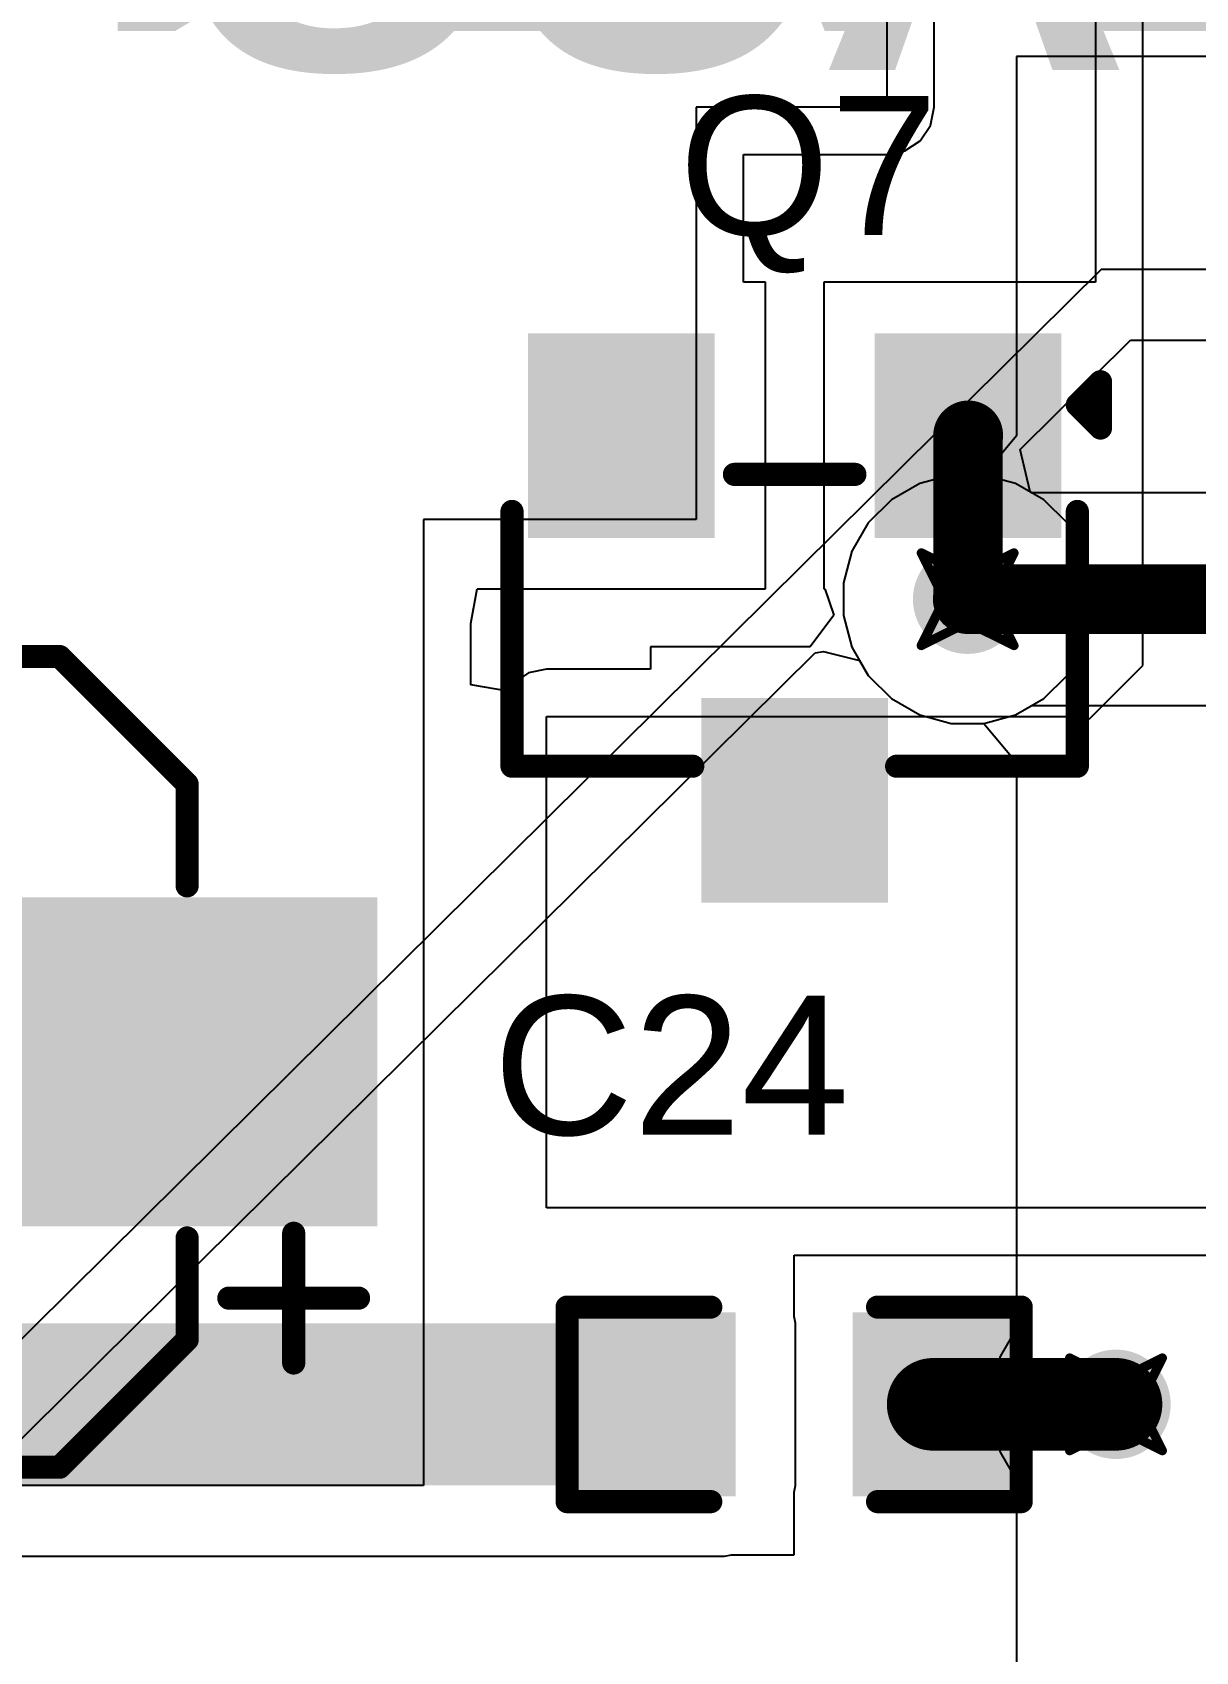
# Model space of a CAD drawing. Header units: inches. Extents: x -36 to 349, y -11 to 240.
# Drawn here: x 1.32 to 7.7, y 102.73 to 111.61 of the extents above; entities that cross this region are included whole.
import ezdxf

# ---------------------------------------------------------------- set-up
doc = ezdxf.new("R2010")
doc.units = ezdxf.units.IN
for name, color, linetype in [('Bottom Layer', 5, 'Continuous'), ('Drill Drawing', 1, 'Continuous'), ('Layer 1', 16, 'Continuous'), ('Layer 2', 76, 'Continuous'), ('Top Layer', 1, 'Continuous'), ('Top Overlay', 2, 'Continuous'), ('Top Paste', 8, 'Continuous'), ('Top Solder', 216, 'Continuous'), ('Via Holes', 16, 'Continuous')]:
    doc.layers.add(name, color=color, linetype=linetype)
doc.styles.add('Arial', font='', dxfattribs={"height": 0.2})
doc.styles.add('Arial Black_Bold', font='', dxfattribs={"height": 0.2})
doc.styles.get('Arial').set_extended_font_data('Arial')
doc.styles.get('Arial Black_Bold').set_extended_font_data('Arial Black', bold=True)

# ---------------------------------------------------------------- blocks, each defined once
blk = doc.blocks.new('SOT_23_303')
at = {"layer": 'Top Layer'}
for points in [[(-0.41, 1.46), (0.41, 1.46), (0.41, 0.54), (-0.41, 0.54)], [(-1.36, -0.54), (-0.54, -0.54), (-0.54, -1.46), (-1.36, -1.46)], [(0.54, -0.54), (1.36, -0.54), (1.36, -1.46), (0.54, -1.46)]]:
    blk.add_hatch(color=1, dxfattribs=at).paths.add_polyline_path(points)
at = {"layer": 'Top Paste'}
for points in [[(-0.41, 1.46), (0.41, 1.46), (0.41, 0.54), (-0.41, 0.54)], [(-1.36, -0.54), (-0.54, -0.54), (-0.54, -1.46), (-1.36, -1.46)], [(0.54, -0.54), (1.36, -0.54), (1.36, -1.46), (0.54, -1.46)]]:
    blk.add_hatch(color=8, dxfattribs=at).paths.add_polyline_path(points)
at = {"layer": 'Top Solder'}
for points in [[(-0.5116, 1.5616), (0.5116, 1.5616), (0.5116, 0.4384), (-0.5116, 0.4384)], [(-1.4616, -0.4384), (-0.4384, -0.4384), (-0.4384, -1.5616), (-1.4616, -1.5616)], [(0.4384, -0.4384), (1.4616, -0.4384), (1.4616, -1.5616), (0.4384, -1.5616)]]:
    blk.add_hatch(color=216, dxfattribs=at).paths.add_polyline_path(points)
at = {"layer": 'Top Overlay'}
for points in [[(-0.5588, 0.8128, 0.127, 0.127, 0), (-1.5494, 0.8128, 0.127, 0.127, 0)], [(-1.5494, 0.8128, 0.127, 0.127, 0), (-1.5494, -0.5842, 0.127, 0.127, 0)], [(1.5494, 0.8128, 0.127, 0.127, 0), (0.5588, 0.8128, 0.127, 0.127, 0)], [(1.5494, 0.8128, 0.127, 0.127, 0), (1.5494, -0.5842, 0.127, 0.127, 0)], [(0.3302, -0.7874, 0.127, 0.127, 0), (-0.3302, -0.7874, 0.127, 0.127, 0)], [(-1.6764, -1.0414, 0.127, 0.127, 0), (-1.6764, -1.2954, 0.127, 0.127, 0)], [(-1.5494, -1.1684, 0.127, 0.127, 0), (-1.6764, -1.0414, 0.127, 0.127, 0)], [(-1.5494, -1.1684, 0.127, 0.127, 0), (-1.6764, -1.2954, 0.127, 0.127, 0)]]:
    blk.add_lwpolyline(points, format="xyseb", dxfattribs=at)
for points in [[(-1.5811, 0.8128, 0.0635, 0.0635, 1), (-1.5176, 0.8128, 0.0635, 0.0635, 1)], [(-1.5811, 0.8128, 0.0635, 0.0635, 1), (-1.5176, 0.8128, 0.0635, 0.0635, 1)], [(-0.5905, 0.8128, 0.0635, 0.0635, 1), (-0.527, 0.8128, 0.0635, 0.0635, 1)], [(0.5271, 0.8128, 0.0635, 0.0635, 1), (0.5906, 0.8128, 0.0635, 0.0635, 1)], [(1.5177, 0.8128, 0.0635, 0.0635, 1), (1.5812, 0.8128, 0.0635, 0.0635, 1)], [(1.5177, 0.8128, 0.0635, 0.0635, 1), (1.5812, 0.8128, 0.0635, 0.0635, 1)], [(-1.5811, -0.5842, 0.0635, 0.0635, 1), (-1.5176, -0.5842, 0.0635, 0.0635, 1)], [(1.5177, -0.5842, 0.0635, 0.0635, 1), (1.5812, -0.5842, 0.0635, 0.0635, 1)], [(-0.3619, -0.7874, 0.0635, 0.0635, 1), (-0.2984, -0.7874, 0.0635, 0.0635, 1)], [(0.2985, -0.7874, 0.0635, 0.0635, 1), (0.362, -0.7874, 0.0635, 0.0635, 1)], [(-1.7081, -1.0414, 0.0635, 0.0635, 1), (-1.6446, -1.0414, 0.0635, 0.0635, 1)], [(-1.7081, -1.0414, 0.0635, 0.0635, 1), (-1.6446, -1.0414, 0.0635, 0.0635, 1)], [(-1.5811, -1.1684, 0.0635, 0.0635, 1), (-1.5176, -1.1684, 0.0635, 0.0635, 1)], [(-1.5811, -1.1684, 0.0635, 0.0635, 1), (-1.5176, -1.1684, 0.0635, 0.0635, 1)], [(-1.7081, -1.2954, 0.0635, 0.0635, 1), (-1.6446, -1.2954, 0.0635, 0.0635, 1)], [(-1.7081, -1.2954, 0.0635, 0.0635, 1), (-1.6446, -1.2954, 0.0635, 0.0635, 1)]]:
    blk.add_lwpolyline(points, format="xyseb", close=True, dxfattribs=at)
blk = doc.blocks.new('C___0603_481')
at = {"layer": 'Top Layer'}
for points in [[(-0.381, 0.4445), (-0.381, -0.4445), (-1.143, -0.4445), (-1.143, 0.4445)], [(1.143, 0.4445), (1.143, -0.4445), (0.381, -0.4445), (0.381, 0.4445)]]:
    blk.add_hatch(color=1, dxfattribs=at).paths.add_polyline_path(points)
at = {"layer": 'Top Paste'}
for points in [[(-0.381, 0.4445), (-0.381, -0.4445), (-1.143, -0.4445), (-1.143, 0.4445)], [(1.143, 0.4445), (1.143, -0.4445), (0.381, -0.4445), (0.381, 0.4445)]]:
    blk.add_hatch(color=8, dxfattribs=at).paths.add_polyline_path(points)
at = {"layer": 'Top Solder'}
for points in [[(-0.321, 0.5045), (-0.321, -0.5045), (-1.203, -0.5045), (-1.203, 0.5045)], [(1.203, 0.5045), (1.203, -0.5045), (0.321, -0.5045), (0.321, 0.5045)]]:
    blk.add_hatch(color=216, dxfattribs=at).paths.add_polyline_path(points)
at = {"layer": 'Top Overlay'}
for points in [[(-1.2446, 0.5334, 0.127, 0.127, 0), (-1.2446, -0.5334, 0.127, 0.127, 0)], [(-0.4572, 0.5334, 0.127, 0.127, 0), (-1.2446, 0.5334, 0.127, 0.127, 0)], [(1.2446, 0.5334, 0.127, 0.127, 0), (0.4572, 0.5334, 0.127, 0.127, 0)], [(1.2446, 0.5334, 0.127, 0.127, 0), (1.2446, -0.5334, 0.127, 0.127, 0)], [(-0.4572, -0.5334, 0.127, 0.127, 0), (-1.2446, -0.5334, 0.127, 0.127, 0)], [(1.2446, -0.5334, 0.127, 0.127, 0), (0.4572, -0.5334, 0.127, 0.127, 0)]]:
    blk.add_lwpolyline(points, format="xyseb", dxfattribs=at)
for points in [[(-1.2764, 0.5334, 0.0635, 0.0635, 1), (-1.2128, 0.5334, 0.0635, 0.0635, 1)], [(-1.2764, 0.5334, 0.0635, 0.0635, 1), (-1.2128, 0.5334, 0.0635, 0.0635, 1)], [(-0.4889, 0.5334, 0.0635, 0.0635, 1), (-0.4254, 0.5334, 0.0635, 0.0635, 1)], [(0.4254, 0.5334, 0.0635, 0.0635, 1), (0.4889, 0.5334, 0.0635, 0.0635, 1)], [(1.2128, 0.5334, 0.0635, 0.0635, 1), (1.2764, 0.5334, 0.0635, 0.0635, 1)], [(1.2128, 0.5334, 0.0635, 0.0635, 1), (1.2764, 0.5334, 0.0635, 0.0635, 1)], [(-1.2764, -0.5334, 0.0635, 0.0635, 1), (-1.2128, -0.5334, 0.0635, 0.0635, 1)], [(-1.2764, -0.5334, 0.0635, 0.0635, 1), (-1.2128, -0.5334, 0.0635, 0.0635, 1)], [(-0.4889, -0.5334, 0.0635, 0.0635, 1), (-0.4254, -0.5334, 0.0635, 0.0635, 1)], [(0.4254, -0.5334, 0.0635, 0.0635, 1), (0.4889, -0.5334, 0.0635, 0.0635, 1)], [(1.2128, -0.5334, 0.0635, 0.0635, 1), (1.2764, -0.5334, 0.0635, 0.0635, 1)], [(1.2128, -0.5334, 0.0635, 0.0635, 1), (1.2764, -0.5334, 0.0635, 0.0635, 1)]]:
    blk.add_lwpolyline(points, format="xyseb", close=True, dxfattribs=at)
blk = doc.blocks.new('RVT1E100M0405__482')
at = {"layer": 'Top Layer'}
for points in [[(-3.1, 0.8), (-0.5, 0.8), (-0.5, -0.8), (-3.1, -0.8)], [(0.5, 0.8), (3.1, 0.8), (3.1, -0.8), (0.5, -0.8)]]:
    blk.add_hatch(color=1, dxfattribs=at).paths.add_polyline_path(points)
at = {"layer": 'Top Paste'}
for points in [[(-3.1, 0.8), (-0.5, 0.8), (-0.5, -0.8), (-3.1, -0.8)], [(0.5, 0.8), (3.1, 0.8), (3.1, -0.8), (0.5, -0.8)]]:
    blk.add_hatch(color=8, dxfattribs=at).paths.add_polyline_path(points)
at = {"layer": 'Top Solder'}
for points in [[(-3.2016, 0.9016), (-0.3984, 0.9016), (-0.3984, -0.9016), (-3.2016, -0.9016)], [(0.3984, 0.9016), (3.2016, 0.9016), (3.2016, -0.9016), (0.3984, -0.9016)]]:
    blk.add_hatch(color=216, dxfattribs=at).paths.add_polyline_path(points)
at = {"layer": 'Top Overlay'}
for points in [[(-1.4605, 2.2225, 0.127, 0.127, 0), (-2.159, 1.524, 0.127, 0.127, 0)], [(-1.27, 2.2225, 0.127, 0.127, 0), (-1.4605, 2.2225, 0.127, 0.127, 0)], [(2.159, 2.2225, 0.127, 0.127, 0), (-1.27, 2.2225, 0.127, 0.127, 0)], [(2.159, 2.2225, 0.127, 0.127, 0), (2.159, 0.9906, 0.127, 0.127, 0)], [(-2.7432, 1.651, 0.127, 0.127, 0), (-2.7432, 0.9398, 0.127, 0.127, 0)], [(-2.159, 1.524, 0.127, 0.127, 0), (-2.159, 0.9652, 0.127, 0.127, 0)], [(-2.3876, 1.2954, 0.127, 0.127, 0), (-3.0988, 1.2954, 0.127, 0.127, 0)], [(-2.159, -0.9652, 0.127, 0.127, 0), (-2.159, -1.524, 0.127, 0.127, 0)], [(2.159, -0.9906, 0.127, 0.127, 0), (2.159, -2.2225, 0.127, 0.127, 0)], [(-1.4605, -2.2225, 0.127, 0.127, 0), (-2.159, -1.524, 0.127, 0.127, 0)], [(-1.27, -2.2225, 0.127, 0.127, 0), (-1.4605, -2.2225, 0.127, 0.127, 0)], [(2.159, -2.2225, 0.127, 0.127, 0), (-1.27, -2.2225, 0.127, 0.127, 0)]]:
    blk.add_lwpolyline(points, format="xyseb", dxfattribs=at)
for points in [[(-1.4923, 2.2225, 0.0635, 0.0635, 1), (-1.4287, 2.2225, 0.0635, 0.0635, 1)], [(-1.4923, 2.2225, 0.0635, 0.0635, 1), (-1.4287, 2.2225, 0.0635, 0.0635, 1)], [(-1.3017, 2.2225, 0.0635, 0.0635, 1), (-1.2383, 2.2225, 0.0635, 0.0635, 1)], [(-1.3017, 2.2225, 0.0635, 0.0635, 1), (-1.2383, 2.2225, 0.0635, 0.0635, 1)], [(2.1273, 2.2225, 0.0635, 0.0635, 1), (2.1907, 2.2225, 0.0635, 0.0635, 1)], [(2.1273, 2.2225, 0.0635, 0.0635, 1), (2.1907, 2.2225, 0.0635, 0.0635, 1)], [(-2.775, 1.651, 0.0635, 0.0635, 1), (-2.7115, 1.651, 0.0635, 0.0635, 1)], [(-2.1907, 1.524, 0.0635, 0.0635, 1), (-2.1273, 1.524, 0.0635, 0.0635, 1)], [(-2.1907, 1.524, 0.0635, 0.0635, 1), (-2.1273, 1.524, 0.0635, 0.0635, 1)], [(-3.1305, 1.2954, 0.0635, 0.0635, 1), (-3.0671, 1.2954, 0.0635, 0.0635, 1)], [(-2.4194, 1.2954, 0.0635, 0.0635, 1), (-2.3559, 1.2954, 0.0635, 0.0635, 1)], [(-2.775, 0.9398, 0.0635, 0.0635, 1), (-2.7115, 0.9398, 0.0635, 0.0635, 1)], [(-2.1907, 0.9652, 0.0635, 0.0635, 1), (-2.1273, 0.9652, 0.0635, 0.0635, 1)], [(2.1273, 0.9906, 0.0635, 0.0635, 1), (2.1907, 0.9906, 0.0635, 0.0635, 1)], [(-2.1907, -0.9652, 0.0635, 0.0635, 1), (-2.1273, -0.9652, 0.0635, 0.0635, 1)], [(2.1273, -0.9906, 0.0635, 0.0635, 1), (2.1907, -0.9906, 0.0635, 0.0635, 1)], [(-2.1907, -1.524, 0.0635, 0.0635, 1), (-2.1273, -1.524, 0.0635, 0.0635, 1)], [(-2.1907, -1.524, 0.0635, 0.0635, 1), (-2.1273, -1.524, 0.0635, 0.0635, 1)], [(-1.4923, -2.2225, 0.0635, 0.0635, 1), (-1.4287, -2.2225, 0.0635, 0.0635, 1)], [(-1.4923, -2.2225, 0.0635, 0.0635, 1), (-1.4287, -2.2225, 0.0635, 0.0635, 1)], [(-1.3017, -2.2225, 0.0635, 0.0635, 1), (-1.2383, -2.2225, 0.0635, 0.0635, 1)], [(-1.3017, -2.2225, 0.0635, 0.0635, 1), (-1.2383, -2.2225, 0.0635, 0.0635, 1)], [(2.1273, -2.2225, 0.0635, 0.0635, 1), (2.1907, -2.2225, 0.0635, 0.0635, 1)], [(2.1273, -2.2225, 0.0635, 0.0635, 1), (2.1907, -2.2225, 0.0635, 0.0635, 1)]]:
    blk.add_lwpolyline(points, format="xyseb", close=True, dxfattribs=at)

msp = doc.modelspace()

# ---------------------------------------------------------------- hatches: boundary and pattern name
at = {"layer": 'Bottom Layer'}
h = msp.add_hatch(color=5, dxfattribs=at)
edge = h.paths.add_edge_path()
edge.add_arc((6.4463, 108.5039), 0.3, 0, 360)
h = msp.add_hatch(color=5, dxfattribs=at)
edge = h.paths.add_edge_path()
edge.add_arc((7.2595, 104.0894), 0.3, 0, 360)
at = {"layer": 'Layer 1'}
h = msp.add_hatch(color=16, dxfattribs=at)
edge = h.paths.add_edge_path()
edge.add_arc((6.4463, 108.5039), 0.3, 0, 360)
h = msp.add_hatch(color=16, dxfattribs=at)
edge = h.paths.add_edge_path()
edge.add_arc((7.2595, 104.0894), 0.3, 0, 360)
at = {"layer": 'Layer 2'}
h = msp.add_hatch(color=76, dxfattribs=at)
edge = h.paths.add_edge_path()
edge.add_arc((6.4463, 108.5039), 0.3, 0, 360)
h = msp.add_hatch(color=76, dxfattribs=at)
edge = h.paths.add_edge_path()
edge.add_arc((7.2595, 104.0894), 0.3, 0, 360)
at = {"layer": 'Top Layer'}
h = msp.add_hatch(color=1, dxfattribs=at)
edge = h.paths.add_edge_path()
edge.add_arc((6.4463, 108.5039), 0.3, 0, 360)
msp.add_hatch(color=1, dxfattribs=at).paths.add_polyline_path([(0.3899, 103.6447), (5.1144, 103.6447), (5.1144, 104.5337), (0.3899, 104.5337)])
h = msp.add_hatch(color=1, dxfattribs=at)
edge = h.paths.add_edge_path()
edge.add_arc((7.2595, 104.0894), 0.3, 0, 360)
at = {"layer": 'Via Holes'}
h = msp.add_hatch(color=7, dxfattribs=at)
edge = h.paths.add_edge_path()
edge.add_arc((6.4463, 108.5039), 0.15, 0, 360)
h = msp.add_hatch(color=7, dxfattribs=at)
edge = h.paths.add_edge_path()
edge.add_arc((7.2595, 104.0894), 0.15, 0, 360)

# ---------------------------------------------------------------- linework, layer by layer
at = {"layer": 'Bottom Layer'}
for p, q in [((7.1787, 110.3122), (6.6372, 109.7758)), ((10.9016, 110.3122), (7.1787, 110.3122)), ((6.7336, 109.3244), (7.3385, 109.9237)), ((7.3385, 109.9237), (10.9016, 109.9237)), ((6.6372, 109.7758), (5.3512, 108.5017)), ((6.7882, 109.0928), (6.7336, 109.3244)), ((6.799, 109.0866), (6.7882, 109.0928)), ((13.5149, 109.0866), (6.799, 109.0866)), ((5.3511, 108.5017), (-0.2955, 102.9077)), ((5.3512, 108.5017), (5.3511, 108.5017)), ((-0.0221, 102.6317), (5.6096, 108.2109)), ((5.6096, 108.2109), (5.6558, 108.2178)), ((5.6558, 108.2178), (5.8542, 108.1675)), ((5.8542, 108.1675), (5.9014, 108.0858)), ((5.9014, 108.0858), (6.0281, 107.959)), ((6.0281, 107.959), (6.1834, 107.8693)), ((6.7091, 107.8693), (6.799, 107.9212)), ((6.799, 107.9212), (13.5149, 107.9212)), ((6.1834, 107.8693), (6.3566, 107.8229)), ((6.3566, 107.8229), (6.5359, 107.8229)), ((6.5359, 107.8229), (6.7091, 107.8693))]:
    msp.add_line(p, q, dxfattribs=at)
msp.add_lwpolyline([(6.4463, 108.5039, 0.381, 0.381, 0), (13.7668, 108.5039, 0.381, 0.381, 0)], format="xyseb", dxfattribs=at)
msp.add_lwpolyline([(6.351, 108.5039, 0.1905, 0.1905, 1), (6.5415, 108.5039, 0.1905, 0.1905, 1)], format="xyseb", close=True, dxfattribs=at)
at = {"layer": 'Drill Drawing'}
for points in [[(6.1923, 108.7579, 0.0508, 0.0508, 0), (6.4463, 108.6309, 0.0508, 0.0508, 0)], [(6.1923, 108.7579, 0.0508, 0.0508, 0), (6.3193, 108.5039, 0.0508, 0.0508, 0)], [(6.4463, 108.6309, 0.0508, 0.0508, 0), (6.7003, 108.7579, 0.0508, 0.0508, 0)], [(6.5733, 108.5039, 0.0508, 0.0508, 0), (6.7003, 108.7579, 0.0508, 0.0508, 0)], [(6.1923, 108.2499, 0.0508, 0.0508, 0), (6.3193, 108.5039, 0.0508, 0.0508, 0)], [(6.5733, 108.5039, 0.0508, 0.0508, 0), (6.7003, 108.2499, 0.0508, 0.0508, 0)], [(6.1923, 108.2499, 0.0508, 0.0508, 0), (6.4463, 108.3769, 0.0508, 0.0508, 0)], [(6.4463, 108.3769, 0.0508, 0.0508, 0), (6.7003, 108.2499, 0.0508, 0.0508, 0)], [(7.0055, 104.3434, 0.0508, 0.0508, 0), (7.2595, 104.2164, 0.0508, 0.0508, 0)], [(7.0055, 104.3434, 0.0508, 0.0508, 0), (7.1325, 104.0894, 0.0508, 0.0508, 0)], [(7.2595, 104.2164, 0.0508, 0.0508, 0), (7.5135, 104.3434, 0.0508, 0.0508, 0)], [(7.3865, 104.0894, 0.0508, 0.0508, 0), (7.5135, 104.3434, 0.0508, 0.0508, 0)], [(7.0055, 103.8354, 0.0508, 0.0508, 0), (7.1325, 104.0894, 0.0508, 0.0508, 0)], [(7.3865, 104.0894, 0.0508, 0.0508, 0), (7.5135, 103.8354, 0.0508, 0.0508, 0)], [(7.0055, 103.8354, 0.0508, 0.0508, 0), (7.2595, 103.9624, 0.0508, 0.0508, 0)], [(7.2595, 103.9624, 0.0508, 0.0508, 0), (7.5135, 103.8354, 0.0508, 0.0508, 0)]]:
    msp.add_lwpolyline(points, format="xyseb", dxfattribs=at)
for points in [[(6.1796, 108.7579, 0.0254, 0.0254, 1), (6.205, 108.7579, 0.0254, 0.0254, 1)], [(6.1796, 108.7579, 0.0254, 0.0254, 1), (6.205, 108.7579, 0.0254, 0.0254, 1)], [(6.6876, 108.7579, 0.0254, 0.0254, 1), (6.713, 108.7579, 0.0254, 0.0254, 1)], [(6.6876, 108.7579, 0.0254, 0.0254, 1), (6.713, 108.7579, 0.0254, 0.0254, 1)], [(6.4336, 108.6309, 0.0254, 0.0254, 1), (6.459, 108.6309, 0.0254, 0.0254, 1)], [(6.4336, 108.6309, 0.0254, 0.0254, 1), (6.459, 108.6309, 0.0254, 0.0254, 1)], [(6.3066, 108.5039, 0.0254, 0.0254, 1), (6.332, 108.5039, 0.0254, 0.0254, 1)], [(6.3066, 108.5039, 0.0254, 0.0254, 1), (6.332, 108.5039, 0.0254, 0.0254, 1)], [(6.5606, 108.5039, 0.0254, 0.0254, 1), (6.586, 108.5039, 0.0254, 0.0254, 1)], [(6.5606, 108.5039, 0.0254, 0.0254, 1), (6.586, 108.5039, 0.0254, 0.0254, 1)], [(6.4336, 108.3769, 0.0254, 0.0254, 1), (6.459, 108.3769, 0.0254, 0.0254, 1)], [(6.4336, 108.3769, 0.0254, 0.0254, 1), (6.459, 108.3769, 0.0254, 0.0254, 1)], [(6.1796, 108.2499, 0.0254, 0.0254, 1), (6.205, 108.2499, 0.0254, 0.0254, 1)], [(6.1796, 108.2499, 0.0254, 0.0254, 1), (6.205, 108.2499, 0.0254, 0.0254, 1)], [(6.6876, 108.2499, 0.0254, 0.0254, 1), (6.713, 108.2499, 0.0254, 0.0254, 1)], [(6.6876, 108.2499, 0.0254, 0.0254, 1), (6.713, 108.2499, 0.0254, 0.0254, 1)], [(6.9928, 104.3434, 0.0254, 0.0254, 1), (7.0182, 104.3434, 0.0254, 0.0254, 1)], [(6.9928, 104.3434, 0.0254, 0.0254, 1), (7.0182, 104.3434, 0.0254, 0.0254, 1)], [(7.5008, 104.3434, 0.0254, 0.0254, 1), (7.5262, 104.3434, 0.0254, 0.0254, 1)], [(7.5008, 104.3434, 0.0254, 0.0254, 1), (7.5262, 104.3434, 0.0254, 0.0254, 1)], [(7.2468, 104.2164, 0.0254, 0.0254, 1), (7.2722, 104.2164, 0.0254, 0.0254, 1)], [(7.2468, 104.2164, 0.0254, 0.0254, 1), (7.2722, 104.2164, 0.0254, 0.0254, 1)], [(7.1198, 104.0894, 0.0254, 0.0254, 1), (7.1452, 104.0894, 0.0254, 0.0254, 1)], [(7.1198, 104.0894, 0.0254, 0.0254, 1), (7.1452, 104.0894, 0.0254, 0.0254, 1)], [(7.3738, 104.0894, 0.0254, 0.0254, 1), (7.3992, 104.0894, 0.0254, 0.0254, 1)], [(7.3738, 104.0894, 0.0254, 0.0254, 1), (7.3992, 104.0894, 0.0254, 0.0254, 1)], [(7.2468, 103.9624, 0.0254, 0.0254, 1), (7.2722, 103.9624, 0.0254, 0.0254, 1)], [(7.2468, 103.9624, 0.0254, 0.0254, 1), (7.2722, 103.9624, 0.0254, 0.0254, 1)], [(6.9928, 103.8354, 0.0254, 0.0254, 1), (7.0182, 103.8354, 0.0254, 0.0254, 1)], [(6.9928, 103.8354, 0.0254, 0.0254, 1), (7.0182, 103.8354, 0.0254, 0.0254, 1)], [(7.5008, 103.8354, 0.0254, 0.0254, 1), (7.5262, 103.8354, 0.0254, 0.0254, 1)], [(7.5008, 103.8354, 0.0254, 0.0254, 1), (7.5262, 103.8354, 0.0254, 0.0254, 1)]]:
    msp.add_lwpolyline(points, format="xyseb", close=True, dxfattribs=at)
at = {"layer": 'Layer 1'}
for p, q in [((6.1834, 109.1385), (6.0281, 109.0488)), ((6.3566, 109.1849), (6.1834, 109.1385)), ((6.5359, 109.1849), (6.3566, 109.1849)), ((6.7091, 109.1385), (6.5359, 109.1849)), ((6.8644, 109.0488), (6.7091, 109.1385)), ((6.0281, 109.0488), (5.9014, 108.922)), ((6.9912, 108.922), (6.8644, 109.0488)), ((5.9014, 108.922), (5.8117, 108.7668)), ((7.0809, 108.7668), (6.9912, 108.922)), ((5.8117, 108.7668), (5.7653, 108.5935)), ((7.1273, 108.5935), (7.0809, 108.7668)), ((5.7653, 108.5935), (5.7653, 108.4142)), ((7.1273, 108.4142), (7.1273, 108.5935)), ((5.7653, 108.4142), (5.8117, 108.241)), ((7.0809, 108.241), (7.1273, 108.4142)), ((5.8117, 108.241), (5.9014, 108.0858)), ((6.9912, 108.0858), (7.0809, 108.241)), ((5.9014, 108.0858), (6.0281, 107.959)), ((6.8644, 107.959), (6.9912, 108.0858)), ((6.0281, 107.959), (6.1834, 107.8693)), ((6.7091, 107.8693), (6.8644, 107.959)), ((6.1834, 107.8693), (6.3566, 107.8229)), ((6.3566, 107.8229), (6.5359, 107.8229)), ((6.5359, 107.8229), (6.7091, 107.8693))]:
    msp.add_line(p, q, dxfattribs=at)
at = {"layer": 'Layer 2'}
for p, q in [((12.5171, 111.4806), (6.7146, 111.4806)), ((6.7146, 111.4806), (6.7146, 109.4)), ((6.7146, 109.4), (6.5359, 109.1849)), ((6.1834, 109.1385), (6.0281, 109.0488)), ((6.3566, 109.1849), (6.1834, 109.1385)), ((6.5359, 109.1849), (6.3566, 109.1849)), ((6.0281, 109.0488), (5.9014, 108.922)), ((5.9014, 108.922), (5.8117, 108.7668)), ((5.8117, 108.7668), (5.7653, 108.5935)), ((5.7653, 108.5935), (5.7653, 108.4142)), ((5.7653, 108.4142), (5.8117, 108.241)), ((5.8117, 108.241), (5.9014, 108.0858)), ((5.9014, 108.0858), (6.0281, 107.959)), ((6.0281, 107.959), (6.1834, 107.8693)), ((6.1834, 107.8693), (6.3566, 107.8229)), ((6.3566, 107.8229), (6.5359, 107.8229)), ((6.5359, 107.8229), (6.7146, 107.6078)), ((6.7146, 107.6078), (6.7146, 104.5076)), ((6.7145, 104.5075), (6.6249, 104.3522)), ((6.7146, 104.5076), (6.7145, 104.5075)), ((6.6249, 104.3522), (6.5785, 104.179)), ((6.5785, 104.179), (6.5785, 103.9997)), ((6.5785, 103.9997), (6.6249, 103.8265)), ((6.6249, 103.8265), (6.7145, 103.6712)), ((6.7145, 103.6712), (6.7146, 103.6711)), ((6.7146, 103.6711), (6.7146, 73.8124))]:
    msp.add_line(p, q, dxfattribs=at)
at = {"layer": 'Top Layer'}
for p, q in [((6.0034, 122.2756), (6.0034, 111.2012)), ((6.2624, 111.2012), (6.2624, 113.8746)), ((7.4068, 108.1402), (7.4068, 113.3538)), ((7.1478, 113.2466), (7.1478, 110.2422)), ((6.0034, 111.2012), (4.9581, 111.2012)), ((4.9581, 111.2012), (4.9581, 108.9412)), ((6.2427, 111.1021), (6.2624, 111.2012)), ((6.1865, 111.0181), (6.2427, 111.1021)), ((6.1025, 110.9619), (6.1865, 111.0181)), ((5.2171, 110.2422), (5.2171, 110.9422)), ((5.2171, 110.9422), (6.0034, 110.9422)), ((6.0034, 110.9422), (6.1025, 110.9619)), ((5.3391, 110.2422), (5.2171, 110.2422)), ((5.3391, 108.5602), (5.3391, 110.2422)), ((7.1478, 110.2422), (5.6572, 110.2422)), ((5.6572, 110.2422), (5.6572, 108.5602)), ((4.9581, 108.9412), (3.4634, 108.9412)), ((3.4634, 108.9412), (3.4634, 103.6447)), ((3.7224, 108.3714), (3.7571, 108.5602)), ((3.7571, 108.5602), (5.3391, 108.5602)), ((5.6572, 108.5602), (5.6644, 108.5602)), ((5.6644, 108.5602), (5.7124, 108.4172)), ((5.7124, 108.4172), (5.5837, 108.2421)), ((3.7224, 108.0352), (3.7224, 108.3714)), ((5.5837, 108.2421), (4.7071, 108.2421)), ((4.7071, 108.2421), (4.7071, 108.1201)), ((4.039, 108.1004), (3.955, 108.0442)), ((4.1381, 108.1201), (4.039, 108.1004)), ((4.7071, 108.1201), (4.1381, 108.1201)), ((7.1122, 107.8456), (7.4068, 108.1402)), ((3.9256, 108.0002), (3.7224, 108.0352)), ((3.955, 108.0442), (3.9256, 108.0002)), ((4.1381, 105.1671), (4.1381, 107.8611)), ((4.1381, 107.8611), (7.0967, 107.8611)), ((7.0967, 107.8611), (7.1122, 107.8456)), ((9.4181, 105.1671), (4.1381, 105.1671)), ((5.4954, 104.5712), (5.4954, 104.9081)), ((5.4954, 104.9081), (9.4181, 104.9081)), ((5.5029, 104.5337), (5.4954, 104.5712)), ((5.5029, 103.6447), (5.5029, 104.5337)), ((3.4634, 103.6447), (0.3899, 103.6447)), ((5.4954, 103.6072), (5.5029, 103.6447)), ((5.4954, 103.2637), (5.4954, 103.6072)), ((5.1144, 103.2562), (5.1519, 103.2637)), ((5.1519, 103.2637), (5.4954, 103.2637)), ((0.3899, 103.2562), (5.1144, 103.2562))]:
    msp.add_line(p, q, dxfattribs=at)
for points in [[(6.4482, 109.4012, 0.381, 0.381, 0), (6.45, 109.403, 0.381, 0.381, 0)], [(6.4482, 108.5058, 0.381, 0.381, 0), (6.4482, 109.4012, 0.381, 0.381, 0)], [(6.4463, 108.5039, 0.381, 0.381, 0), (6.4482, 108.5058, 0.381, 0.381, 0)], [(6.2576, 104.0894, 0.508, 0.508, 0), (7.2595, 104.0894, 0.508, 0.508, 0)], [(6.2574, 104.0892, 0.2032, 0.2032, 0), (6.2576, 104.0894, 0.2032, 0.2032, 0)]]:
    msp.add_lwpolyline(points, format="xyseb", dxfattribs=at)
for points in [[(6.3529, 109.4012, 0.1905, 0.1905, 1), (6.5434, 109.4012, 0.1905, 0.1905, 1)], [(6.3529, 109.4012, 0.1905, 0.1905, 1), (6.5434, 109.4012, 0.1905, 0.1905, 1)], [(6.3548, 109.403, 0.1905, 0.1905, 1), (6.5453, 109.403, 0.1905, 0.1905, 1)], [(6.351, 108.5039, 0.1905, 0.1905, 1), (6.5415, 108.5039, 0.1905, 0.1905, 1)], [(6.3529, 108.5058, 0.1905, 0.1905, 1), (6.5434, 108.5058, 0.1905, 0.1905, 1)], [(6.3529, 108.5058, 0.1905, 0.1905, 1), (6.5434, 108.5058, 0.1905, 0.1905, 1)], [(6.1306, 104.0894, 0.254, 0.254, 1), (6.3846, 104.0894, 0.254, 0.254, 1)], [(7.1325, 104.0894, 0.254, 0.254, 1), (7.3865, 104.0894, 0.254, 0.254, 1)], [(6.2066, 104.0892, 0.1016, 0.1016, 1), (6.3082, 104.0892, 0.1016, 0.1016, 1)], [(6.2068, 104.0894, 0.1016, 0.1016, 1), (6.3084, 104.0894, 0.1016, 0.1016, 1)]]:
    msp.add_lwpolyline(points, format="xyseb", close=True, dxfattribs=at)

# ---------------------------------------------------------------- block references
at = {"rotation": 180}
for name, p in [('SOT_23_303', (5.4982, 108.4011)), ('RVT1E100M0405__482', (0.0089, 105.9671)), ('C___0603_481', (5.4954, 104.0892))]:
    msp.add_blockref(name, p, dxfattribs=at)

# ---------------------------------------------------------------- texts
at = {"layer": 'Top Overlay', "style": 'Arial Black_Bold'}
for s, p in [('GND   485(2)-N   485(2)-P   VCC', (37.8968, 112.93)), ('GND   HEAT-1', (17.5796, 113.1443))]:
    msp.add_text(s, height=1.524, rotation=180, dxfattribs=at).set_placement(p)
at = {"layer": 'Top Overlay', "style": 'Arial'}
for s, p in [('Q7', (4.8638, 110.5008)), ('C24', (3.8449, 105.5674))]:
    msp.add_text(s, height=0.762, dxfattribs=at).set_placement(p)

doc.saveas('drawing.dxf')
